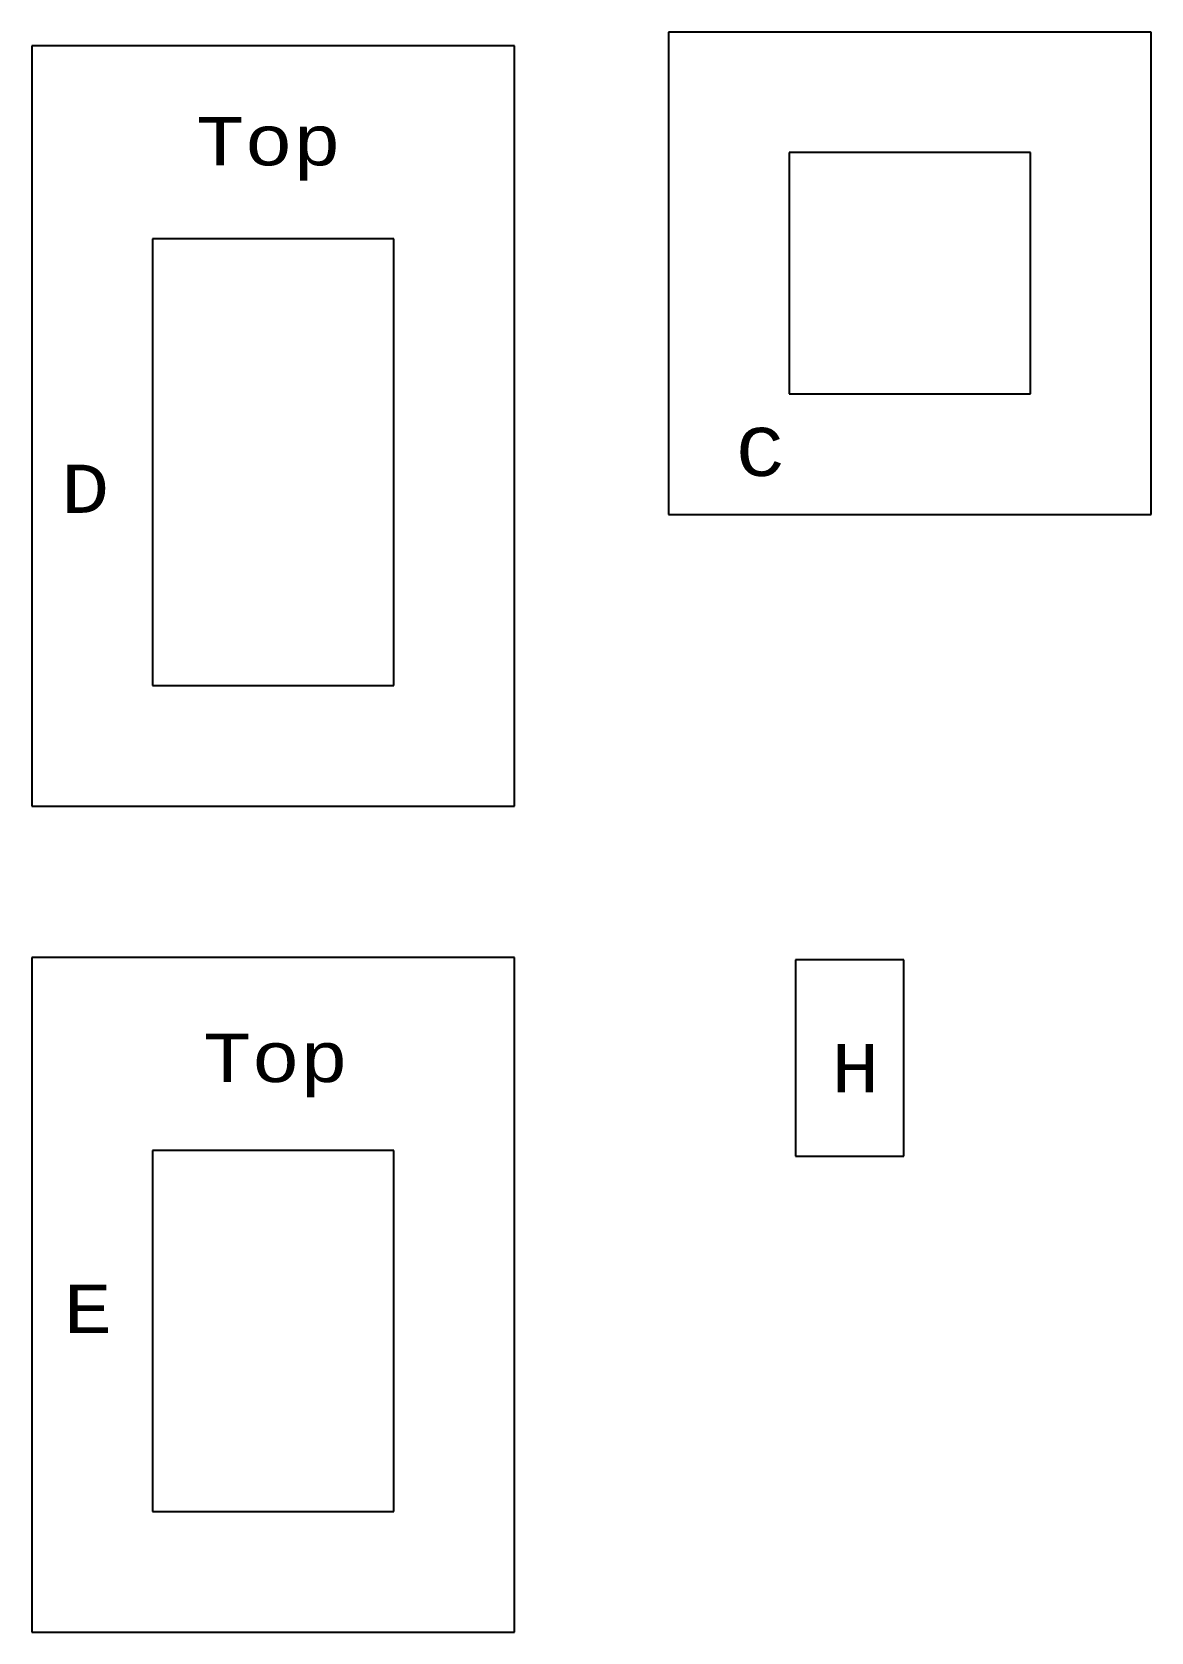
# Model space of a CAD drawing. Header units: inches. Extents: x 0.19 to 5.99, y 0.21 to 8.49.
import ezdxf

# ---------------------------------------------------------------- set-up
doc = ezdxf.new("R2010")
doc.units = ezdxf.units.IN
doc.header["$MEASUREMENT"] = 0
doc.layers.add('document', color=3, linetype='Continuous', lineweight=13, true_color=0x00ff00)
doc.layers.add('outline', color=178, linetype='Continuous', lineweight=25, true_color=0x000000)
doc.styles.add('textstyle15', font='CourierCad')
doc.styles.add('textstyle16', font='CourierCad')
doc.styles.add('textstyle17', font='CourierCad')
doc.styles.add('textstyle18', font='CourierCad')
doc.styles.add('textstyle19', font='CourierCad')
doc.styles.add('textstyle20', font='CourierCad')

msp = doc.modelspace()

# ---------------------------------------------------------------- linework, layer by layer
at = {"layer": 'outline'}
for p, q in [((5.9908, 8.493), (3.4908, 8.493)), ((3.4908, 8.493), (3.4908, 5.993)), ((5.9908, 5.993), (5.9908, 8.493)), ((2.6938, 8.4209), (0.1938, 8.4209)), ((0.1938, 8.4209), (0.1938, 4.4834)), ((2.6938, 4.4834), (2.6938, 8.4209)), ((5.3658, 7.868), (4.1158, 7.868)), ((4.1158, 7.868), (4.1158, 6.618)), ((5.3658, 6.618), (5.3658, 7.868)), ((0.8188, 7.4209), (0.8188, 5.1084)), ((2.0688, 7.4209), (0.8188, 7.4209)), ((2.0688, 5.1084), (2.0688, 7.4209)), ((4.1158, 6.618), (5.3658, 6.618)), ((3.4908, 5.993), (5.9908, 5.993)), ((0.8188, 5.1084), (2.0688, 5.1084)), ((0.1938, 4.4834), (2.6938, 4.4834)), ((2.6938, 3.6991), (0.1938, 3.6991)), ((0.1938, 3.6991), (0.1938, 0.2052)), ((2.6938, 0.2052), (2.6938, 3.6991)), ((4.7109, 3.6872), (4.1486, 3.6872)), ((4.1486, 3.6872), (4.1486, 2.6704)), ((4.7109, 2.6704), (4.7109, 3.6872)), ((2.0688, 2.6991), (0.8188, 2.6991)), ((0.8188, 2.6991), (0.8188, 0.8302)), ((2.0688, 0.8302), (2.0688, 2.6991)), ((4.1486, 2.6704), (4.7109, 2.6704)), ((0.8188, 0.8302), (2.0688, 0.8302)), ((0.1938, 0.2052), (2.6938, 0.2052))]:
    msp.add_line(p, q, dxfattribs=at)

# ---------------------------------------------------------------- texts
at = {"layer": 'document', "char_height": 0.25, "attachment_point": 1}
for s, insert, style in [('Top', (1.0438, 8.0522), 'textstyle17'), ('C', (3.8408, 6.443), 'textstyle15'), ('D', (0.3438, 6.2522), 'textstyle16'), ('Top', (1.0804, 3.3039), 'textstyle18'), ('H', (4.3338, 3.2508), 'textstyle20'), ('E', (0.3583, 2.0041), 'textstyle19')]:
    msp.add_mtext(s, dxfattribs=dict(at, insert=insert, style=style))

doc.saveas('drawing.dxf')
